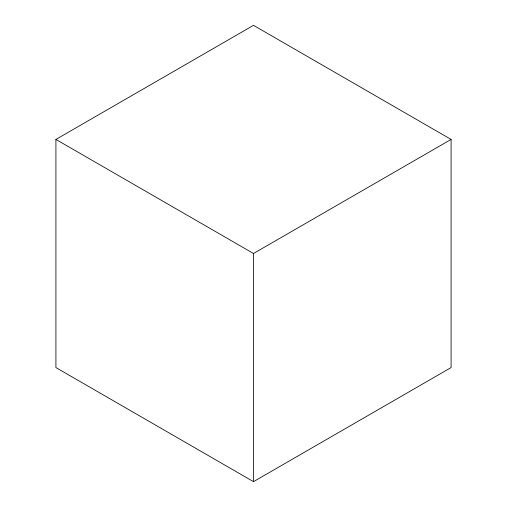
<?xml version="1.0" encoding="UTF-8"?>
<svg xmlns="http://www.w3.org/2000/svg" width="507" height="507" viewBox="0 0 507 507"><rect width="100%" height="100%" fill="white"/><g stroke="black" fill="none" stroke-linecap="round" stroke-linejoin="round"><path stroke-width="0.76" d="M55.916 139.425L253.5 25.35L451.084 139.425L451.084 367.575L253.5 481.65L55.916 367.575L55.916 139.425L253.5 253.5L451.084 139.425M253.5 253.5L253.5 481.65"/></g></svg>
